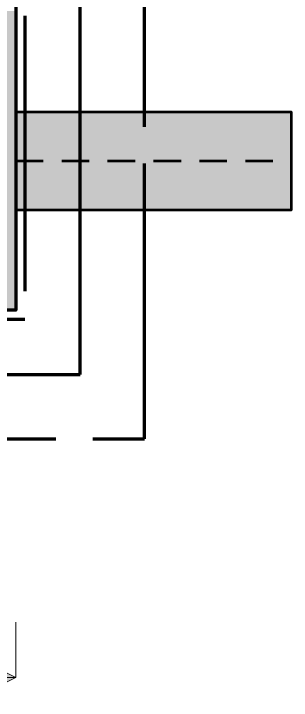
# Model space of a CAD drawing. Header units: millimetres. Extents: x 0 to 281, y 1 to 58.
# Drawn here: x 249.91 to 260.57, y 11.27 to 37.67 of the extents above; entities that cross this region are included whole.
import ezdxf

# ---------------------------------------------------------------- set-up
doc = ezdxf.new("R2010")
doc.units = ezdxf.units.MM
doc.linetypes.add('DASH_30_4', pattern=[11.994444, 10.583333, -1.411111])
doc.linetypes.add('DASH_3_2', pattern=[1.763889, 1.058333, -0.705556])
doc.layers.add('FILL', color=7, linetype='Continuous')
doc.layers.add('LINES', color=7, linetype='Continuous')

msp = doc.modelspace()

# ---------------------------------------------------------------- hatches: boundary and pattern name
at = {"layer": 'FILL'}
for points in [[(233.037, 37.772), (250.013, 37.772), (250.013, 26.241), (233.037, 26.241)], [(249.986, 12.156), (248.222, 13.038), (248.222, 11.274)]]:
    msp.add_hatch(color=7, dxfattribs=at).paths.add_polyline_path(points)
at = {"layer": 'FILL', "true_color": 0xbfbfbf}
msp.add_hatch(color=7, dxfattribs=at).paths.add_polyline_path([(249.986, 33.896), (260.569, 33.896), (260.569, 30.117), (249.986, 30.117)])
msp.add_hatch(color=7, dxfattribs=at).paths.add_polyline_path([(249.986, 33.896), (260.569, 33.896), (260.569, 30.117), (249.986, 30.117)])

# ---------------------------------------------------------------- linework, layer by layer
at = {"layer": 'LINES', "linetype": 'DASH_30_4', "lineweight": 106, "true_color": 0x0000ff}
for p, q in [((254.925, 21.329), (254.925, 58.043)), ((25.047, 21.329), (254.925, 21.329))]:
    msp.add_line(p, q, dxfattribs=at)
at = {"layer": 'LINES', "lineweight": 106, "true_color": 0xff00ff}
for p, q in [((252.456, 23.798), (252.456, 56.28)), ((27.517, 23.798), (252.456, 23.798))]:
    msp.add_line(p, q, dxfattribs=at)
at = {"layer": 'LINES', "linetype": 'DASH_3_2', "lineweight": 53, "true_color": 0x999999}
msp.add_line((249.986, 32.007), (260.569, 32.007), dxfattribs=at)
msp.add_line((249.986, 32.007), (260.569, 32.007), dxfattribs=at)
at = {"layer": 'LINES', "lineweight": 20}
for p, q in [((249.986, 12.156), (249.986, 14.273)), ((29.986, 12.156), (249.986, 12.156))]:
    msp.add_line(p, q, dxfattribs=at)
at = {"layer": 'LINES', "linetype": 'DASH_30_4', "lineweight": 106, "true_color": 0x0000ff}
msp.add_lwpolyline([(29.633, 49.577), (250.339, 49.577), (250.339, 25.915), (29.633, 25.915)], close=True, dxfattribs=at)
at = {"layer": 'LINES', "lineweight": 70}
msp.add_lwpolyline([(29.986, 49.224), (249.986, 49.224), (249.986, 26.267), (29.986, 26.267)], close=True, dxfattribs=at)
at = {"layer": 'LINES', "lineweight": 53}
msp.add_lwpolyline([(249.986, 33.896), (260.569, 33.896), (260.569, 30.117), (249.986, 30.117)], close=True, dxfattribs=at)
msp.add_lwpolyline([(249.986, 33.896), (260.569, 33.896), (260.569, 30.117), (249.986, 30.117)], close=True, dxfattribs=at)
at = {"layer": 'LINES', "lineweight": 20}
msp.add_lwpolyline([(249.986, 12.156), (248.222, 13.038), (248.222, 11.274)], close=True, dxfattribs=at)

doc.saveas('drawing.dxf')
